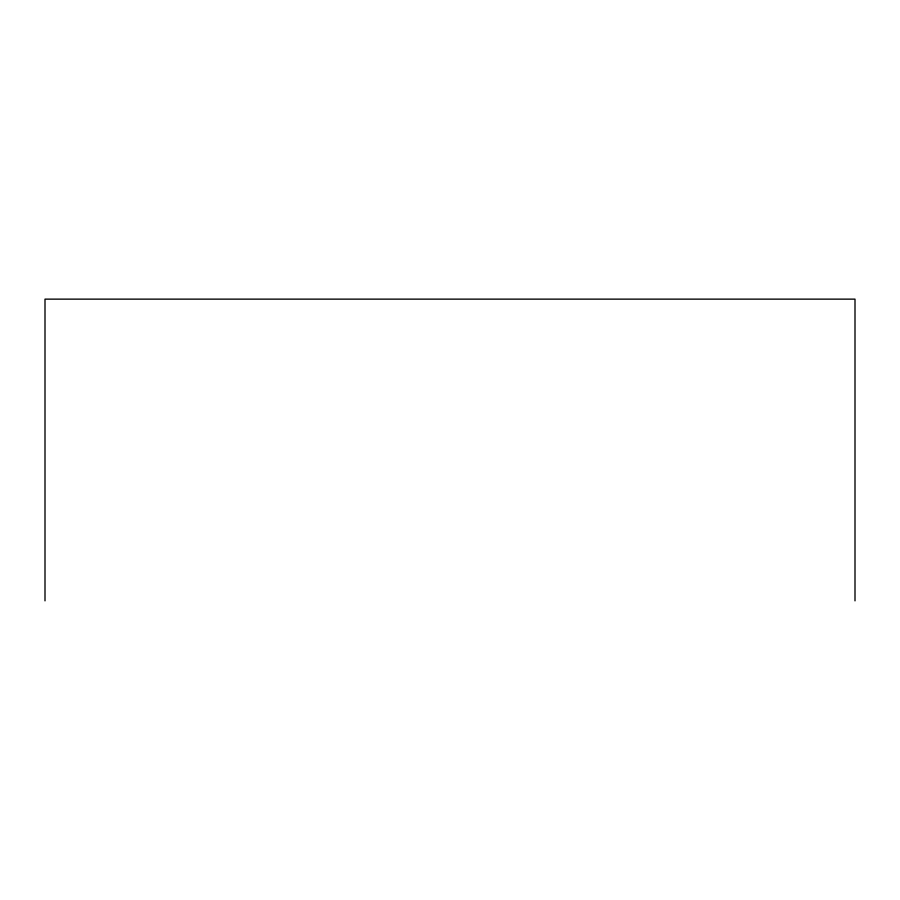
<?xml version="1.0" encoding="UTF-8"?>
<svg xmlns="http://www.w3.org/2000/svg" width="900" height="900" viewBox="0 0 900 900"><rect width="100%" height="100%" fill="white"/><g stroke="black" fill="none" stroke-linecap="round" stroke-linejoin="round"><path stroke-width="1.35" d="M855 600.863L855 299.137L45 299.137L45 600.863"/></g></svg>
